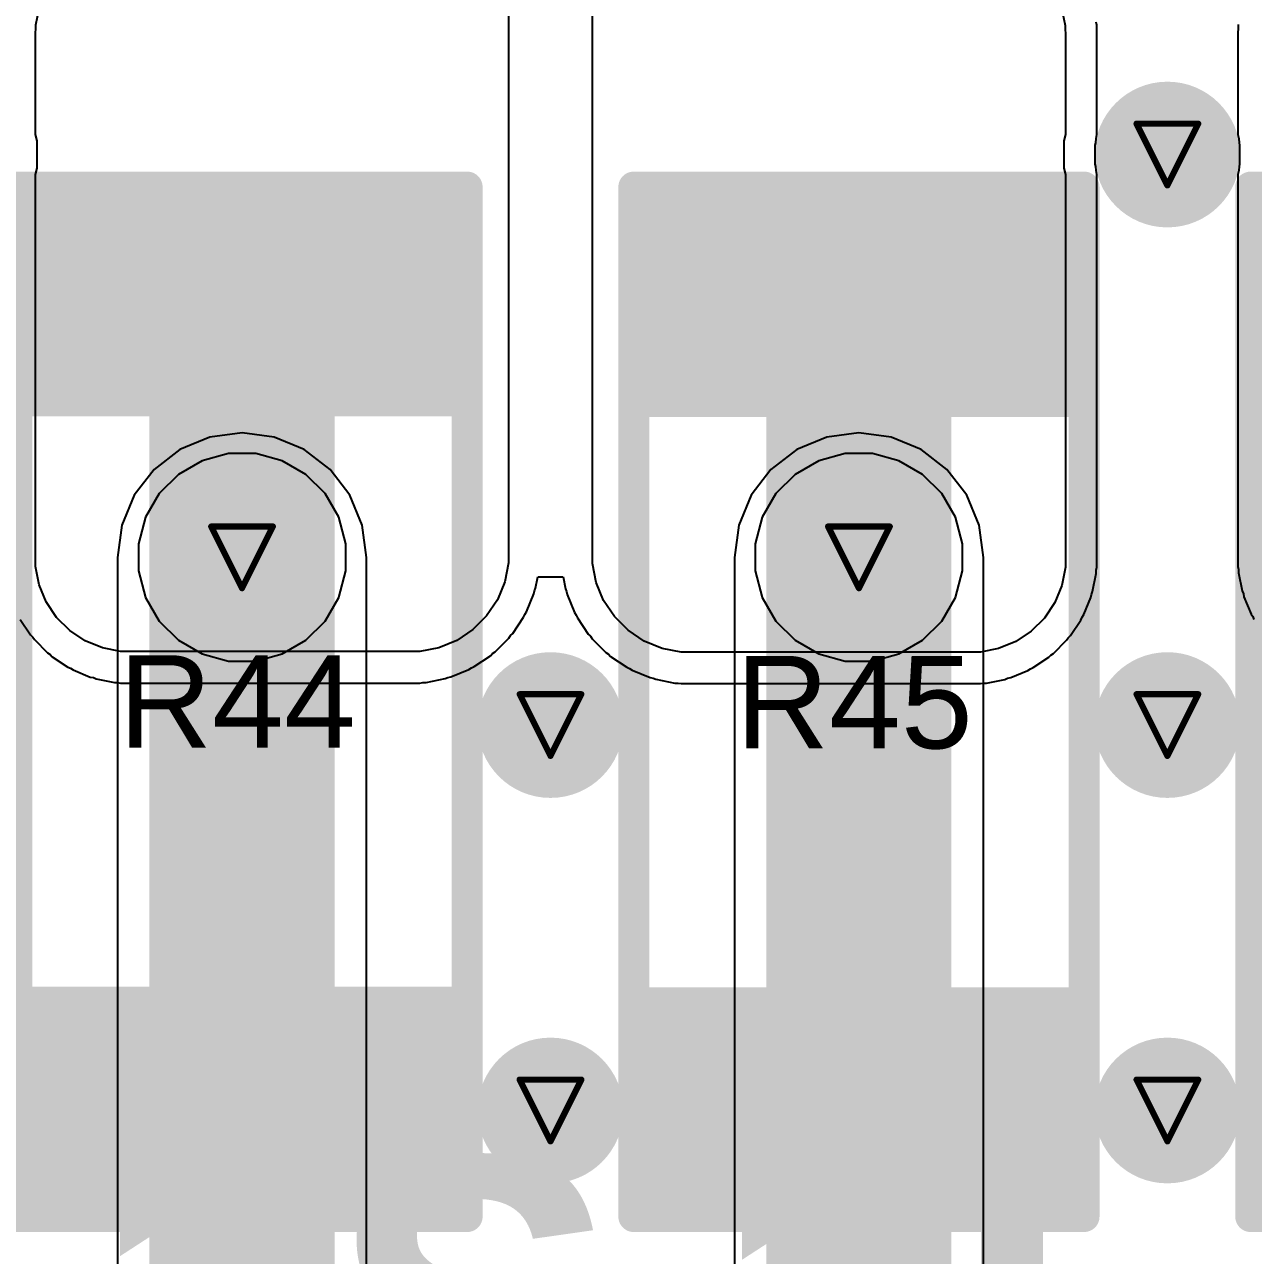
# Model space of a CAD drawing. Header units: inches. Extents: x -0.03 to 9.71, y 0.01 to 4.44.
# Drawn here: x 1.9949 to 2.3932, y 0.3642 to 0.7633 of the extents above; entities that cross this region are included whole.
import ezdxf

# ---------------------------------------------------------------- set-up
doc = ezdxf.new("R2010")
doc.units = ezdxf.units.IN
doc.header["$MEASUREMENT"] = 0
for name, color, linetype in [('Bottom Layer', 5, 'Continuous'), ('Bottom Solder', 6, 'Continuous'), ('Drill Drawing', 1, 'Continuous'), ('Layer 1', 16, 'Continuous'), ('Layer 2', 76, 'Continuous'), ('Top Layer', 1, 'Continuous'), ('Top Overlay', 2, 'Continuous'), ('Top Paste', 8, 'Continuous'), ('Top Solder', 216, 'Continuous'), ('Via Holes', 16, 'Continuous')]:
    doc.layers.add(name, color=color, linetype=linetype)
doc.styles.add('Arial', font='', dxfattribs={"height": 0.2})
doc.styles.add('Arial_Bold', font='', dxfattribs={"height": 0.2})
doc.styles.get('Arial').set_extended_font_data('Arial')
doc.styles.get('Arial_Bold').set_extended_font_data('Arial', bold=True)

# ---------------------------------------------------------------- blocks, each defined once
blk = doc.blocks.new('RES_2512_47')
at = {"layer": 'Top Layer'}
for points in [[(-0.15945, 0.06693), (-0.09646, 0.06693), (-0.09646, -0.06693), (-0.15945, -0.06693)], [(0.09646, 0.06693), (0.15945, 0.06693), (0.15945, -0.06693), (0.09646, -0.06693)]]:
    blk.add_hatch(color=1, dxfattribs=at).paths.add_polyline_path(points)
at = {"layer": 'Top Paste'}
for points in [[(-0.15945, 0.06693), (-0.09646, 0.06693), (-0.09646, -0.06693), (-0.15945, -0.06693)], [(0.09646, 0.06693), (0.15945, 0.06693), (0.15945, -0.06693), (0.09646, -0.06693)]]:
    blk.add_hatch(color=8, dxfattribs=at).paths.add_polyline_path(points)
at = {"layer": 'Top Solder'}
for points in [[(-0.16345, 0.07093), (-0.09246, 0.07093), (-0.09246, -0.07093), (-0.16345, -0.07093)], [(0.09246, 0.07093), (0.16345, 0.07093), (0.16345, -0.07093), (0.09246, -0.07093)]]:
    blk.add_hatch(color=216, dxfattribs=at).paths.add_polyline_path(points)
at = {"layer": 'Top Overlay'}
for points in [[(-0.167, 0.073, 0.01, 0.01, 0), (0.16679, 0.073, 0.01, 0.01, 0)], [(-0.167, 0.073, 0.01, 0.01, 0), (-0.167, -0.073, 0.01, 0.01, 0)], [(0.16679, 0.073, 0.01, 0.01, 0), (0.16679, -0.073, 0.01, 0.01, 0)], [(-0.167, -0.073, 0.01, 0.01, 0), (0.16679, -0.073, 0.01, 0.01, 0)]]:
    blk.add_lwpolyline(points, format="xyseb", dxfattribs=at)
for points in [[(-0.1695, 0.073, 0.005, 0.005, 1), (-0.1645, 0.073, 0.005, 0.005, 1)], [(-0.1695, 0.073, 0.005, 0.005, 1), (-0.1645, 0.073, 0.005, 0.005, 1)], [(0.16429, 0.073, 0.005, 0.005, 1), (0.16929, 0.073, 0.005, 0.005, 1)], [(0.16429, 0.073, 0.005, 0.005, 1), (0.16929, 0.073, 0.005, 0.005, 1)], [(-0.1695, -0.073, 0.005, 0.005, 1), (-0.1645, -0.073, 0.005, 0.005, 1)], [(-0.1695, -0.073, 0.005, 0.005, 1), (-0.1645, -0.073, 0.005, 0.005, 1)], [(0.16429, -0.073, 0.005, 0.005, 1), (0.16929, -0.073, 0.005, 0.005, 1)], [(0.16429, -0.073, 0.005, 0.005, 1), (0.16929, -0.073, 0.005, 0.005, 1)]]:
    blk.add_lwpolyline(points, format="xyseb", close=True, dxfattribs=at)
blk = doc.blocks.new('RES_2512_52')
at = {"layer": 'Top Layer'}
for points in [[(-0.15945, 0.06693), (-0.09646, 0.06693), (-0.09646, -0.06693), (-0.15945, -0.06693)], [(0.09646, 0.06693), (0.15945, 0.06693), (0.15945, -0.06693), (0.09646, -0.06693)]]:
    blk.add_hatch(color=1, dxfattribs=at).paths.add_polyline_path(points)
at = {"layer": 'Top Paste'}
for points in [[(-0.15945, 0.06693), (-0.09646, 0.06693), (-0.09646, -0.06693), (-0.15945, -0.06693)], [(0.09646, 0.06693), (0.15945, 0.06693), (0.15945, -0.06693), (0.09646, -0.06693)]]:
    blk.add_hatch(color=8, dxfattribs=at).paths.add_polyline_path(points)
at = {"layer": 'Top Solder'}
for points in [[(-0.16345, 0.07093), (-0.09246, 0.07093), (-0.09246, -0.07093), (-0.16345, -0.07093)], [(0.09246, 0.07093), (0.16345, 0.07093), (0.16345, -0.07093), (0.09246, -0.07093)]]:
    blk.add_hatch(color=216, dxfattribs=at).paths.add_polyline_path(points)
at = {"layer": 'Top Overlay'}
for points in [[(0.16679, 0.073, 0.01, 0.01, 0), (-0.167, 0.073, 0.01, 0.01, 0)], [(-0.167, -0.073, 0.01, 0.01, 0), (-0.167, 0.073, 0.01, 0.01, 0)], [(0.16679, -0.073, 0.01, 0.01, 0), (0.16679, 0.073, 0.01, 0.01, 0)], [(0.16679, -0.073, 0.01, 0.01, 0), (-0.167, -0.073, 0.01, 0.01, 0)]]:
    blk.add_lwpolyline(points, format="xyseb", dxfattribs=at)
for points in [[(-0.1695, 0.073, 0.005, 0.005, 1), (-0.1645, 0.073, 0.005, 0.005, 1)], [(-0.1695, 0.073, 0.005, 0.005, 1), (-0.1645, 0.073, 0.005, 0.005, 1)], [(0.16429, 0.073, 0.005, 0.005, 1), (0.16929, 0.073, 0.005, 0.005, 1)], [(0.16429, 0.073, 0.005, 0.005, 1), (0.16929, 0.073, 0.005, 0.005, 1)], [(-0.1695, -0.073, 0.005, 0.005, 1), (-0.1645, -0.073, 0.005, 0.005, 1)], [(-0.1695, -0.073, 0.005, 0.005, 1), (-0.1645, -0.073, 0.005, 0.005, 1)], [(0.16429, -0.073, 0.005, 0.005, 1), (0.16929, -0.073, 0.005, 0.005, 1)], [(0.16429, -0.073, 0.005, 0.005, 1), (0.16929, -0.073, 0.005, 0.005, 1)]]:
    blk.add_lwpolyline(points, format="xyseb", close=True, dxfattribs=at)
blk = doc.blocks.new('RES_2512_53')
at = {"layer": 'Top Layer'}
for points in [[(-0.15945, 0.06693), (-0.09646, 0.06693), (-0.09646, -0.06693), (-0.15945, -0.06693)], [(0.09646, 0.06693), (0.15945, 0.06693), (0.15945, -0.06693), (0.09646, -0.06693)]]:
    blk.add_hatch(color=1, dxfattribs=at).paths.add_polyline_path(points)
at = {"layer": 'Top Paste'}
for points in [[(-0.15945, 0.06693), (-0.09646, 0.06693), (-0.09646, -0.06693), (-0.15945, -0.06693)], [(0.09646, 0.06693), (0.15945, 0.06693), (0.15945, -0.06693), (0.09646, -0.06693)]]:
    blk.add_hatch(color=8, dxfattribs=at).paths.add_polyline_path(points)
at = {"layer": 'Top Solder'}
for points in [[(-0.16345, 0.07093), (-0.09246, 0.07093), (-0.09246, -0.07093), (-0.16345, -0.07093)], [(0.09246, 0.07093), (0.16345, 0.07093), (0.16345, -0.07093), (0.09246, -0.07093)]]:
    blk.add_hatch(color=216, dxfattribs=at).paths.add_polyline_path(points)
at = {"layer": 'Top Overlay'}
for points in [[(-0.167, 0.073, 0.01, 0.01, 0), (0.16679, 0.073, 0.01, 0.01, 0)], [(-0.167, 0.073, 0.01, 0.01, 0), (-0.167, -0.073, 0.01, 0.01, 0)], [(0.16679, 0.073, 0.01, 0.01, 0), (0.16679, -0.073, 0.01, 0.01, 0)], [(-0.167, -0.073, 0.01, 0.01, 0), (0.16679, -0.073, 0.01, 0.01, 0)]]:
    blk.add_lwpolyline(points, format="xyseb", dxfattribs=at)
for points in [[(-0.1695, 0.073, 0.005, 0.005, 1), (-0.1645, 0.073, 0.005, 0.005, 1)], [(-0.1695, 0.073, 0.005, 0.005, 1), (-0.1645, 0.073, 0.005, 0.005, 1)], [(0.16429, 0.073, 0.005, 0.005, 1), (0.16929, 0.073, 0.005, 0.005, 1)], [(0.16429, 0.073, 0.005, 0.005, 1), (0.16929, 0.073, 0.005, 0.005, 1)], [(-0.1695, -0.073, 0.005, 0.005, 1), (-0.1645, -0.073, 0.005, 0.005, 1)], [(-0.1695, -0.073, 0.005, 0.005, 1), (-0.1645, -0.073, 0.005, 0.005, 1)], [(0.16429, -0.073, 0.005, 0.005, 1), (0.16929, -0.073, 0.005, 0.005, 1)], [(0.16429, -0.073, 0.005, 0.005, 1), (0.16929, -0.073, 0.005, 0.005, 1)]]:
    blk.add_lwpolyline(points, format="xyseb", close=True, dxfattribs=at)

msp = doc.modelspace()

# ---------------------------------------------------------------- hatches: boundary and pattern name
at = {"layer": 'Bottom Layer'}
h = msp.add_hatch(color=5, dxfattribs=at)
edge = h.paths.add_edge_path()
edge.add_arc((2.36535, 0.72114), 0.02362, 0, 360)
h = msp.add_hatch(color=5, dxfattribs=at)
edge = h.paths.add_edge_path()
edge.add_arc((2.06535, 0.59055), 0.02362, 0, 360)
h = msp.add_hatch(color=5, dxfattribs=at)
edge = h.paths.add_edge_path()
edge.add_arc((2.26535, 0.59055), 0.02362, 0, 360)
h = msp.add_hatch(color=5, dxfattribs=at)
edge = h.paths.add_edge_path()
edge.add_arc((2.16535, 0.53618), 0.02362, 0, 360)
h = msp.add_hatch(color=5, dxfattribs=at)
edge = h.paths.add_edge_path()
edge.add_arc((2.36535, 0.53618), 0.02362, 0, 360)
h = msp.add_hatch(color=5, dxfattribs=at)
edge = h.paths.add_edge_path()
edge.add_arc((2.16535, 0.41122), 0.02362, 0, 360)
h = msp.add_hatch(color=5, dxfattribs=at)
edge = h.paths.add_edge_path()
edge.add_arc((2.36535, 0.41122), 0.02362, 0, 360)
at = {"layer": 'Layer 1'}
h = msp.add_hatch(color=16, dxfattribs=at)
edge = h.paths.add_edge_path()
edge.add_arc((2.36535, 0.72114), 0.02362, 0, 360)
h = msp.add_hatch(color=16, dxfattribs=at)
edge = h.paths.add_edge_path()
edge.add_arc((2.06535, 0.59055), 0.02362, 0, 360)
h = msp.add_hatch(color=16, dxfattribs=at)
edge = h.paths.add_edge_path()
edge.add_arc((2.26535, 0.59055), 0.02362, 0, 360)
h = msp.add_hatch(color=16, dxfattribs=at)
edge = h.paths.add_edge_path()
edge.add_arc((2.16535, 0.53618), 0.02362, 0, 360)
h = msp.add_hatch(color=16, dxfattribs=at)
edge = h.paths.add_edge_path()
edge.add_arc((2.36535, 0.53618), 0.02362, 0, 360)
h = msp.add_hatch(color=16, dxfattribs=at)
edge = h.paths.add_edge_path()
edge.add_arc((2.16535, 0.41122), 0.02362, 0, 360)
h = msp.add_hatch(color=16, dxfattribs=at)
edge = h.paths.add_edge_path()
edge.add_arc((2.36535, 0.41122), 0.02362, 0, 360)
at = {"layer": 'Layer 2'}
h = msp.add_hatch(color=76, dxfattribs=at)
edge = h.paths.add_edge_path()
edge.add_arc((2.36535, 0.72114), 0.02362, 0, 360)
h = msp.add_hatch(color=76, dxfattribs=at)
edge = h.paths.add_edge_path()
edge.add_arc((2.06535, 0.59055), 0.02362, 0, 360)
h = msp.add_hatch(color=76, dxfattribs=at)
edge = h.paths.add_edge_path()
edge.add_arc((2.26535, 0.59055), 0.02362, 0, 360)
h = msp.add_hatch(color=76, dxfattribs=at)
edge = h.paths.add_edge_path()
edge.add_arc((2.16535, 0.53618), 0.02362, 0, 360)
h = msp.add_hatch(color=76, dxfattribs=at)
edge = h.paths.add_edge_path()
edge.add_arc((2.36535, 0.53618), 0.02362, 0, 360)
h = msp.add_hatch(color=76, dxfattribs=at)
edge = h.paths.add_edge_path()
edge.add_arc((2.16535, 0.41122), 0.02362, 0, 360)
h = msp.add_hatch(color=76, dxfattribs=at)
edge = h.paths.add_edge_path()
edge.add_arc((2.36535, 0.41122), 0.02362, 0, 360)
at = {"layer": 'Top Layer'}
h = msp.add_hatch(color=1, dxfattribs=at)
edge = h.paths.add_edge_path()
edge.add_arc((2.36535, 0.72114), 0.02362, 0, 360)
h = msp.add_hatch(color=1, dxfattribs=at)
edge = h.paths.add_edge_path()
edge.add_arc((2.06535, 0.59055), 0.02362, 0, 360)
h = msp.add_hatch(color=1, dxfattribs=at)
edge = h.paths.add_edge_path()
edge.add_arc((2.26535, 0.59055), 0.02362, 0, 360)
h = msp.add_hatch(color=1, dxfattribs=at)
edge = h.paths.add_edge_path()
edge.add_arc((2.16535, 0.53618), 0.02362, 0, 360)
h = msp.add_hatch(color=1, dxfattribs=at)
edge = h.paths.add_edge_path()
edge.add_arc((2.36535, 0.53618), 0.02362, 0, 360)
h = msp.add_hatch(color=1, dxfattribs=at)
edge = h.paths.add_edge_path()
edge.add_arc((2.16535, 0.41122), 0.02362, 0, 360)
h = msp.add_hatch(color=1, dxfattribs=at)
edge = h.paths.add_edge_path()
edge.add_arc((2.36535, 0.41122), 0.02362, 0, 360)
at = {"layer": 'Via Holes'}
h = msp.add_hatch(color=7, dxfattribs=at)
edge = h.paths.add_edge_path()
edge.add_arc((2.36535, 0.72114), 0.01378, 0, 360)
h = msp.add_hatch(color=7, dxfattribs=at)
edge = h.paths.add_edge_path()
edge.add_arc((2.06535, 0.59055), 0.01378, 0, 360)
h = msp.add_hatch(color=7, dxfattribs=at)
edge = h.paths.add_edge_path()
edge.add_arc((2.26535, 0.59055), 0.01378, 0, 360)
h = msp.add_hatch(color=7, dxfattribs=at)
edge = h.paths.add_edge_path()
edge.add_arc((2.16535, 0.53618), 0.01378, 0, 360)
h = msp.add_hatch(color=7, dxfattribs=at)
edge = h.paths.add_edge_path()
edge.add_arc((2.36535, 0.53618), 0.01378, 0, 360)
h = msp.add_hatch(color=7, dxfattribs=at)
edge = h.paths.add_edge_path()
edge.add_arc((2.16535, 0.41122), 0.01378, 0, 360)
h = msp.add_hatch(color=7, dxfattribs=at)
edge = h.paths.add_edge_path()
edge.add_arc((2.36535, 0.41122), 0.01378, 0, 360)

# ---------------------------------------------------------------- linework, layer by layer
at = {"layer": 'Bottom Layer'}
for p, q in [((2.06535, 0.6309), (2.05491, 0.62952)), ((2.0758, 0.62952), (2.06535, 0.6309)), ((2.26535, 0.6309), (2.25491, 0.62952)), ((2.2758, 0.62952), (2.26535, 0.6309)), ((2.05491, 0.62952), (2.04518, 0.62549)), ((2.08553, 0.62549), (2.0758, 0.62952)), ((2.25491, 0.62952), (2.24518, 0.62549)), ((2.28553, 0.62549), (2.2758, 0.62952)), ((2.04518, 0.62549), (2.03683, 0.61908)), ((2.09388, 0.61908), (2.08553, 0.62549)), ((2.24518, 0.62549), (2.23683, 0.61908)), ((2.29388, 0.61908), (2.28553, 0.62549)), ((2.03683, 0.61908), (2.03041, 0.61072)), ((2.10029, 0.61072), (2.09388, 0.61908)), ((2.23683, 0.61908), (2.23041, 0.61072)), ((2.30029, 0.61072), (2.29388, 0.61908)), ((2.03041, 0.61072), (2.02638, 0.60099)), ((2.10432, 0.60099), (2.10029, 0.61072)), ((2.23041, 0.61072), (2.22638, 0.60099)), ((2.30432, 0.60099), (2.30029, 0.61072)), ((2.02638, 0.60099), (2.02501, 0.59055)), ((2.1057, 0.59055), (2.10432, 0.60099)), ((2.22638, 0.60099), (2.22501, 0.59055)), ((2.3057, 0.59055), (2.30432, 0.60099)), ((2.02501, 0.59055), (2.02501, 0.25294)), ((2.1057, 0.25294), (2.1057, 0.59055)), ((2.22501, 0.59055), (2.22501, 0.25294)), ((2.3057, 0.25294), (2.3057, 0.59055))]:
    msp.add_line(p, q, dxfattribs=at)
for points in [[(2.06535, 0.19685, 0.06, 0.06, 0), (2.06535, 0.59055, 0.06, 0.06, 0)], [(2.26535, 0.19685, 0.06, 0.06, 0), (2.26535, 0.59055, 0.06, 0.06, 0)]]:
    msp.add_lwpolyline(points, format="xyseb", dxfattribs=at)
for points in [[(2.05035, 0.59055, 0.03, 0.03, 1), (2.08035, 0.59055, 0.03, 0.03, 1)], [(2.25035, 0.59055, 0.03, 0.03, 1), (2.28035, 0.59055, 0.03, 0.03, 1)]]:
    msp.add_lwpolyline(points, format="xyseb", close=True, dxfattribs=at)
at = {"layer": 'Bottom Solder'}
for points in [[(2.06535, 0.19685, 0.06, 0.06, 0), (2.06535, 0.59055, 0.06, 0.06, 0)], [(2.26535, 0.19685, 0.06, 0.06, 0), (2.26535, 0.59055, 0.06, 0.06, 0)]]:
    msp.add_lwpolyline(points, format="xyseb", dxfattribs=at)
for points in [[(2.05035, 0.59055, 0.03, 0.03, 1), (2.08035, 0.59055, 0.03, 0.03, 1)], [(2.25035, 0.59055, 0.03, 0.03, 1), (2.28035, 0.59055, 0.03, 0.03, 1)]]:
    msp.add_lwpolyline(points, format="xyseb", close=True, dxfattribs=at)
at = {"layer": 'Drill Drawing'}
for points in [[(2.35535, 0.73114, 0.002, 0.002, 0), (2.37535, 0.73114, 0.002, 0.002, 0)], [(2.35535, 0.73114, 0.002, 0.002, 0), (2.36535, 0.71114, 0.002, 0.002, 0)], [(2.36535, 0.71114, 0.002, 0.002, 0), (2.37535, 0.73114, 0.002, 0.002, 0)], [(2.05535, 0.60055, 0.002, 0.002, 0), (2.07535, 0.60055, 0.002, 0.002, 0)], [(2.05535, 0.60055, 0.002, 0.002, 0), (2.06535, 0.58055, 0.002, 0.002, 0)], [(2.06535, 0.58055, 0.002, 0.002, 0), (2.07535, 0.60055, 0.002, 0.002, 0)], [(2.25535, 0.60055, 0.002, 0.002, 0), (2.27535, 0.60055, 0.002, 0.002, 0)], [(2.25535, 0.60055, 0.002, 0.002, 0), (2.26535, 0.58055, 0.002, 0.002, 0)], [(2.26535, 0.58055, 0.002, 0.002, 0), (2.27535, 0.60055, 0.002, 0.002, 0)], [(2.15535, 0.54618, 0.002, 0.002, 0), (2.17535, 0.54618, 0.002, 0.002, 0)], [(2.15535, 0.54618, 0.002, 0.002, 0), (2.16535, 0.52618, 0.002, 0.002, 0)], [(2.16535, 0.52618, 0.002, 0.002, 0), (2.17535, 0.54618, 0.002, 0.002, 0)], [(2.35535, 0.54618, 0.002, 0.002, 0), (2.37535, 0.54618, 0.002, 0.002, 0)], [(2.35535, 0.54618, 0.002, 0.002, 0), (2.36535, 0.52618, 0.002, 0.002, 0)], [(2.36535, 0.52618, 0.002, 0.002, 0), (2.37535, 0.54618, 0.002, 0.002, 0)], [(2.15535, 0.42122, 0.002, 0.002, 0), (2.17535, 0.42122, 0.002, 0.002, 0)], [(2.15535, 0.42122, 0.002, 0.002, 0), (2.16535, 0.40122, 0.002, 0.002, 0)], [(2.16535, 0.40122, 0.002, 0.002, 0), (2.17535, 0.42122, 0.002, 0.002, 0)], [(2.35535, 0.42122, 0.002, 0.002, 0), (2.37535, 0.42122, 0.002, 0.002, 0)], [(2.35535, 0.42122, 0.002, 0.002, 0), (2.36535, 0.40122, 0.002, 0.002, 0)], [(2.36535, 0.40122, 0.002, 0.002, 0), (2.37535, 0.42122, 0.002, 0.002, 0)]]:
    msp.add_lwpolyline(points, format="xyseb", dxfattribs=at)
for points in [[(2.35485, 0.73114, 0.001, 0.001, 1), (2.35585, 0.73114, 0.001, 0.001, 1)], [(2.35485, 0.73114, 0.001, 0.001, 1), (2.35585, 0.73114, 0.001, 0.001, 1)], [(2.37485, 0.73114, 0.001, 0.001, 1), (2.37585, 0.73114, 0.001, 0.001, 1)], [(2.37485, 0.73114, 0.001, 0.001, 1), (2.37585, 0.73114, 0.001, 0.001, 1)], [(2.36485, 0.71114, 0.001, 0.001, 1), (2.36585, 0.71114, 0.001, 0.001, 1)], [(2.36485, 0.71114, 0.001, 0.001, 1), (2.36585, 0.71114, 0.001, 0.001, 1)], [(2.05485, 0.60055, 0.001, 0.001, 1), (2.05585, 0.60055, 0.001, 0.001, 1)], [(2.05485, 0.60055, 0.001, 0.001, 1), (2.05585, 0.60055, 0.001, 0.001, 1)], [(2.07485, 0.60055, 0.001, 0.001, 1), (2.07585, 0.60055, 0.001, 0.001, 1)], [(2.07485, 0.60055, 0.001, 0.001, 1), (2.07585, 0.60055, 0.001, 0.001, 1)], [(2.25485, 0.60055, 0.001, 0.001, 1), (2.25585, 0.60055, 0.001, 0.001, 1)], [(2.25485, 0.60055, 0.001, 0.001, 1), (2.25585, 0.60055, 0.001, 0.001, 1)], [(2.27485, 0.60055, 0.001, 0.001, 1), (2.27585, 0.60055, 0.001, 0.001, 1)], [(2.27485, 0.60055, 0.001, 0.001, 1), (2.27585, 0.60055, 0.001, 0.001, 1)], [(2.06485, 0.58055, 0.001, 0.001, 1), (2.06585, 0.58055, 0.001, 0.001, 1)], [(2.06485, 0.58055, 0.001, 0.001, 1), (2.06585, 0.58055, 0.001, 0.001, 1)], [(2.26485, 0.58055, 0.001, 0.001, 1), (2.26585, 0.58055, 0.001, 0.001, 1)], [(2.26485, 0.58055, 0.001, 0.001, 1), (2.26585, 0.58055, 0.001, 0.001, 1)], [(2.15485, 0.54618, 0.001, 0.001, 1), (2.15585, 0.54618, 0.001, 0.001, 1)], [(2.15485, 0.54618, 0.001, 0.001, 1), (2.15585, 0.54618, 0.001, 0.001, 1)], [(2.17485, 0.54618, 0.001, 0.001, 1), (2.17585, 0.54618, 0.001, 0.001, 1)], [(2.17485, 0.54618, 0.001, 0.001, 1), (2.17585, 0.54618, 0.001, 0.001, 1)], [(2.35485, 0.54618, 0.001, 0.001, 1), (2.35585, 0.54618, 0.001, 0.001, 1)], [(2.35485, 0.54618, 0.001, 0.001, 1), (2.35585, 0.54618, 0.001, 0.001, 1)], [(2.37485, 0.54618, 0.001, 0.001, 1), (2.37585, 0.54618, 0.001, 0.001, 1)], [(2.37485, 0.54618, 0.001, 0.001, 1), (2.37585, 0.54618, 0.001, 0.001, 1)], [(2.16485, 0.52618, 0.001, 0.001, 1), (2.16585, 0.52618, 0.001, 0.001, 1)], [(2.16485, 0.52618, 0.001, 0.001, 1), (2.16585, 0.52618, 0.001, 0.001, 1)], [(2.36485, 0.52618, 0.001, 0.001, 1), (2.36585, 0.52618, 0.001, 0.001, 1)], [(2.36485, 0.52618, 0.001, 0.001, 1), (2.36585, 0.52618, 0.001, 0.001, 1)], [(2.15485, 0.42122, 0.001, 0.001, 1), (2.15585, 0.42122, 0.001, 0.001, 1)], [(2.15485, 0.42122, 0.001, 0.001, 1), (2.15585, 0.42122, 0.001, 0.001, 1)], [(2.17485, 0.42122, 0.001, 0.001, 1), (2.17585, 0.42122, 0.001, 0.001, 1)], [(2.17485, 0.42122, 0.001, 0.001, 1), (2.17585, 0.42122, 0.001, 0.001, 1)], [(2.35485, 0.42122, 0.001, 0.001, 1), (2.35585, 0.42122, 0.001, 0.001, 1)], [(2.35485, 0.42122, 0.001, 0.001, 1), (2.35585, 0.42122, 0.001, 0.001, 1)], [(2.37485, 0.42122, 0.001, 0.001, 1), (2.37585, 0.42122, 0.001, 0.001, 1)], [(2.37485, 0.42122, 0.001, 0.001, 1), (2.37585, 0.42122, 0.001, 0.001, 1)], [(2.16485, 0.40122, 0.001, 0.001, 1), (2.16585, 0.40122, 0.001, 0.001, 1)], [(2.16485, 0.40122, 0.001, 0.001, 1), (2.16585, 0.40122, 0.001, 0.001, 1)], [(2.36485, 0.40122, 0.001, 0.001, 1), (2.36585, 0.40122, 0.001, 0.001, 1)], [(2.36485, 0.40122, 0.001, 0.001, 1), (2.36585, 0.40122, 0.001, 0.001, 1)]]:
    msp.add_lwpolyline(points, format="xyseb", close=True, dxfattribs=at)
at = {"layer": 'Layer 1'}
for p, q in [((2.06093, 0.62417), (2.05238, 0.62188)), ((2.06978, 0.62417), (2.06093, 0.62417)), ((2.07833, 0.62188), (2.06978, 0.62417)), ((2.26093, 0.62417), (2.25238, 0.62188)), ((2.26978, 0.62417), (2.26093, 0.62417)), ((2.27833, 0.62188), (2.26978, 0.62417)), ((2.05238, 0.62188), (2.04471, 0.61746)), ((2.086, 0.61746), (2.07833, 0.62188)), ((2.25238, 0.62188), (2.24471, 0.61746)), ((2.286, 0.61746), (2.27833, 0.62188)), ((2.04471, 0.61746), (2.03845, 0.6112)), ((2.09226, 0.6112), (2.086, 0.61746)), ((2.24471, 0.61746), (2.23845, 0.6112)), ((2.29226, 0.6112), (2.286, 0.61746)), ((2.03845, 0.6112), (2.03402, 0.60353)), ((2.09669, 0.60353), (2.09226, 0.6112)), ((2.23845, 0.6112), (2.23402, 0.60353)), ((2.29669, 0.60353), (2.29226, 0.6112)), ((2.03402, 0.60353), (2.03173, 0.59498)), ((2.09898, 0.59498), (2.09669, 0.60353)), ((2.23402, 0.60353), (2.23173, 0.59498)), ((2.29898, 0.59498), (2.29669, 0.60353)), ((2.03173, 0.59498), (2.03173, 0.58613)), ((2.09898, 0.58613), (2.09898, 0.59498)), ((2.23173, 0.59498), (2.23173, 0.58613)), ((2.29898, 0.58613), (2.29898, 0.59498)), ((2.03173, 0.58613), (2.03402, 0.57757)), ((2.09669, 0.57757), (2.09898, 0.58613)), ((2.23173, 0.58613), (2.23402, 0.57757)), ((2.29669, 0.57757), (2.29898, 0.58613)), ((2.03402, 0.57757), (2.03845, 0.56991)), ((2.09226, 0.56991), (2.09669, 0.57757)), ((2.23402, 0.57757), (2.23845, 0.56991)), ((2.29226, 0.56991), (2.29669, 0.57757)), ((2.03845, 0.56991), (2.04471, 0.56365)), ((2.086, 0.56365), (2.09226, 0.56991)), ((2.23845, 0.56991), (2.24471, 0.56365)), ((2.286, 0.56365), (2.29226, 0.56991)), ((2.04471, 0.56365), (2.05238, 0.55922)), ((2.07833, 0.55922), (2.086, 0.56365)), ((2.24471, 0.56365), (2.25238, 0.55922)), ((2.27833, 0.55922), (2.286, 0.56365)), ((2.05238, 0.55922), (2.06093, 0.55693)), ((2.06978, 0.55693), (2.07833, 0.55922)), ((2.25238, 0.55922), (2.26093, 0.55693)), ((2.26978, 0.55693), (2.27833, 0.55922)), ((2.06093, 0.55693), (2.06978, 0.55693)), ((2.26093, 0.55693), (2.26978, 0.55693))]:
    msp.add_line(p, q, dxfattribs=at)
at = {"layer": 'Layer 2'}
for p, q in [((2.06093, 0.62417), (2.05238, 0.62188)), ((2.06978, 0.62417), (2.06093, 0.62417)), ((2.07833, 0.62188), (2.06978, 0.62417)), ((2.26093, 0.62417), (2.25238, 0.62188)), ((2.26978, 0.62417), (2.26093, 0.62417)), ((2.27833, 0.62188), (2.26978, 0.62417)), ((2.05238, 0.62188), (2.04471, 0.61746)), ((2.086, 0.61746), (2.07833, 0.62188)), ((2.25238, 0.62188), (2.24471, 0.61746)), ((2.286, 0.61746), (2.27833, 0.62188)), ((2.04471, 0.61746), (2.03845, 0.6112)), ((2.09226, 0.6112), (2.086, 0.61746)), ((2.24471, 0.61746), (2.23845, 0.6112)), ((2.29226, 0.6112), (2.286, 0.61746)), ((2.03845, 0.6112), (2.03402, 0.60353)), ((2.09669, 0.60353), (2.09226, 0.6112)), ((2.23845, 0.6112), (2.23402, 0.60353)), ((2.29669, 0.60353), (2.29226, 0.6112)), ((2.03402, 0.60353), (2.03173, 0.59498)), ((2.09898, 0.59498), (2.09669, 0.60353)), ((2.23402, 0.60353), (2.23173, 0.59498)), ((2.29898, 0.59498), (2.29669, 0.60353)), ((2.03173, 0.59498), (2.03173, 0.58613)), ((2.09898, 0.58613), (2.09898, 0.59498)), ((2.23173, 0.59498), (2.23173, 0.58613)), ((2.29898, 0.58613), (2.29898, 0.59498)), ((2.03173, 0.58613), (2.03402, 0.57757)), ((2.09669, 0.57757), (2.09898, 0.58613)), ((2.23173, 0.58613), (2.23402, 0.57757)), ((2.29669, 0.57757), (2.29898, 0.58613)), ((2.03402, 0.57757), (2.03845, 0.56991)), ((2.09226, 0.56991), (2.09669, 0.57757)), ((2.23402, 0.57757), (2.23845, 0.56991)), ((2.29226, 0.56991), (2.29669, 0.57757)), ((2.03845, 0.56991), (2.04471, 0.56365)), ((2.086, 0.56365), (2.09226, 0.56991)), ((2.23845, 0.56991), (2.24471, 0.56365)), ((2.286, 0.56365), (2.29226, 0.56991)), ((2.04471, 0.56365), (2.05238, 0.55922)), ((2.07833, 0.55922), (2.086, 0.56365)), ((2.24471, 0.56365), (2.25238, 0.55922)), ((2.27833, 0.55922), (2.286, 0.56365)), ((2.05238, 0.55922), (2.06093, 0.55693)), ((2.06978, 0.55693), (2.07833, 0.55922)), ((2.25238, 0.55922), (2.26093, 0.55693)), ((2.26978, 0.55693), (2.27833, 0.55922)), ((2.06093, 0.55693), (2.06978, 0.55693)), ((2.26093, 0.55693), (2.26978, 0.55693))]:
    msp.add_line(p, q, dxfattribs=at)
at = {"layer": 'Top Layer'}
for p, q in [((2.15176, 0.95753), (2.15176, 0.59188)), ((2.17895, 0.59167), (2.17895, 0.95732)), ((1.99846, 0.76321), (2.00007, 0.77097)), ((2.33064, 0.77077), (2.33224, 0.76301)), ((1.99843, 0.75925), (1.99846, 0.76321)), ((2.33224, 0.76301), (2.33228, 0.75905)), ((2.34244, 0.76311), (2.34224, 0.76408)), ((2.34248, 0.75915), (2.34244, 0.76311)), ((2.38827, 0.76331), (2.38823, 0.75935)), ((1.99843, 0.72763), (1.99843, 0.75925)), ((2.33228, 0.75905), (2.33228, 0.72763)), ((2.34247, 0.7591), (2.34248, 0.75915)), ((2.34248, 0.75905), (2.34247, 0.7591)), ((2.34248, 0.72763), (2.34248, 0.75905)), ((2.38823, 0.75935), (2.38824, 0.7593)), ((2.38824, 0.7593), (2.38823, 0.75925)), ((2.38823, 0.75925), (2.38823, 0.72763)), ((1.99898, 0.72557), (1.99843, 0.72763)), ((2.33228, 0.72763), (2.33173, 0.72557)), ((2.34213, 0.72499), (2.34222, 0.72632)), ((2.34222, 0.72632), (2.34248, 0.72763)), ((2.38823, 0.72763), (2.38849, 0.72632)), ((2.38849, 0.72632), (2.38858, 0.72499)), ((1.99898, 0.71672), (1.99898, 0.72557)), ((2.33173, 0.72557), (2.33173, 0.71672)), ((2.34193, 0.72423), (2.34213, 0.72499)), ((2.34193, 0.71806), (2.34193, 0.72423)), ((2.38858, 0.72499), (2.38878, 0.72423)), ((2.38878, 0.72423), (2.38878, 0.71806)), ((1.99843, 0.71466), (1.99898, 0.71672)), ((1.99843, 0.59055), (1.99843, 0.71466)), ((2.33173, 0.71672), (2.33228, 0.71466)), ((2.33228, 0.71466), (2.33228, 0.59035)), ((2.34213, 0.7173), (2.34193, 0.71806)), ((2.34222, 0.71597), (2.34213, 0.7173)), ((2.34248, 0.71466), (2.34222, 0.71597)), ((2.34248, 0.58734), (2.34248, 0.71466)), ((2.38849, 0.71597), (2.38823, 0.71466)), ((2.38823, 0.71466), (2.38823, 0.58754)), ((2.38858, 0.7173), (2.38849, 0.71597)), ((2.38878, 0.71806), (2.38858, 0.7173)), ((1.99843, 0.58754), (1.99843, 0.59055)), ((2.15176, 0.59188), (2.15176, 0.58874)), ((2.17895, 0.58853), (2.17895, 0.59167)), ((1.9996, 0.58164), (1.99843, 0.58754)), ((2.15176, 0.58874), (2.15053, 0.58258)), ((2.18018, 0.58237), (2.17895, 0.58853)), ((2.33228, 0.58734), (2.33111, 0.58143)), ((2.33228, 0.59035), (2.33228, 0.58734)), ((2.34228, 0.58635), (2.34248, 0.58734)), ((2.38823, 0.58754), (2.38843, 0.58656)), ((2.38843, 0.58656), (2.38843, 0.58555)), ((2.15053, 0.58258), (2.14813, 0.57678)), ((2.16053, 0.58059), (2.16126, 0.58423)), ((2.16126, 0.58423), (2.16941, 0.58423)), ((2.16941, 0.58423), (2.17018, 0.58039)), ((2.34111, 0.57944), (2.34228, 0.58535)), ((2.34228, 0.58535), (2.34228, 0.58635)), ((2.38843, 0.58555), (2.3896, 0.57965)), ((2.0019, 0.57608), (1.9996, 0.58164)), ((2.15755, 0.57288), (2.15995, 0.57868)), ((2.15995, 0.57868), (2.16015, 0.57966)), ((2.16015, 0.57966), (2.16053, 0.58059)), ((2.17018, 0.58039), (2.17056, 0.57946)), ((2.17056, 0.57946), (2.17076, 0.57847)), ((2.18258, 0.57657), (2.18018, 0.58237)), ((2.33111, 0.58143), (2.32881, 0.57587)), ((2.34073, 0.57852), (2.34111, 0.57944)), ((2.3896, 0.57965), (2.38998, 0.57872)), ((2.38998, 0.57872), (2.39018, 0.57774)), ((2.00525, 0.57108), (2.0019, 0.57608)), ((2.14813, 0.57678), (2.14464, 0.57156)), ((2.17076, 0.57847), (2.17316, 0.57267)), ((2.18607, 0.57135), (2.18258, 0.57657)), ((2.32881, 0.57587), (2.32546, 0.57087)), ((2.33823, 0.57197), (2.34053, 0.57753)), ((2.34053, 0.57753), (2.34073, 0.57852)), ((2.39018, 0.57774), (2.39248, 0.57218)), ((2.0095, 0.56682), (2.00525, 0.57108)), ((2.14464, 0.57156), (2.1402, 0.56712)), ((2.15312, 0.56589), (2.15661, 0.57111)), ((2.15661, 0.57111), (2.15699, 0.57204)), ((2.15699, 0.57204), (2.15755, 0.57288)), ((2.17316, 0.57267), (2.17372, 0.57184)), ((2.17372, 0.57184), (2.1741, 0.57091)), ((2.1741, 0.57091), (2.17759, 0.56569)), ((2.19051, 0.56691), (2.18607, 0.57135)), ((2.32546, 0.57087), (2.32121, 0.56661)), ((2.33728, 0.57021), (2.33767, 0.57114)), ((2.33767, 0.57114), (2.33823, 0.57197)), ((2.39248, 0.57218), (2.39304, 0.57134)), ((2.39304, 0.57134), (2.39342, 0.57042)), ((1.99342, 0.57042), (1.99677, 0.56541)), ((2.01451, 0.56348), (2.0095, 0.56682)), ((2.1402, 0.56712), (2.13498, 0.56363)), ((2.19573, 0.56342), (2.19051, 0.56691)), ((2.32121, 0.56661), (2.3162, 0.56327)), ((2.33394, 0.56521), (2.33728, 0.57021)), ((1.99677, 0.56541), (1.99748, 0.5647)), ((1.99748, 0.5647), (1.99804, 0.56387)), ((1.99804, 0.56387), (2.00229, 0.55961)), ((2.02007, 0.56117), (2.01451, 0.56348)), ((2.13498, 0.56363), (2.12917, 0.56123)), ((2.14741, 0.55991), (2.15185, 0.56435)), ((2.15185, 0.56435), (2.15241, 0.56518)), ((2.15241, 0.56518), (2.15312, 0.56589)), ((2.17759, 0.56569), (2.1783, 0.56498)), ((2.1783, 0.56498), (2.17886, 0.56414)), ((2.17886, 0.56414), (2.1833, 0.5597)), ((2.20153, 0.56102), (2.19573, 0.56342)), ((2.3162, 0.56327), (2.31064, 0.56097)), ((2.32842, 0.5594), (2.33267, 0.56366)), ((2.33267, 0.56366), (2.33323, 0.56449)), ((2.33323, 0.56449), (2.33394, 0.56521)), ((2.00229, 0.55961), (2.00313, 0.55905)), ((2.00313, 0.55905), (2.00384, 0.55834)), ((2.02597, 0.56), (2.02007, 0.56117)), ((2.12302, 0.56), (2.02597, 0.56)), ((2.12917, 0.56123), (2.12302, 0.56)), ((2.14064, 0.55515), (2.14586, 0.55864)), ((2.14586, 0.55864), (2.14657, 0.55935)), ((2.14657, 0.55935), (2.14741, 0.55991)), ((2.1833, 0.5597), (2.18414, 0.55914)), ((2.18414, 0.55914), (2.18485, 0.55843)), ((2.20769, 0.55979), (2.20153, 0.56102)), ((2.30474, 0.55979), (2.20769, 0.55979)), ((2.31064, 0.56097), (2.30474, 0.55979)), ((2.32687, 0.55814), (2.32758, 0.55885)), ((2.32758, 0.55885), (2.32842, 0.5594)), ((2.00384, 0.55834), (2.00884, 0.555)), ((2.00884, 0.555), (2.00977, 0.55462)), ((2.13888, 0.55421), (2.13971, 0.55477)), ((2.13971, 0.55477), (2.14064, 0.55515)), ((2.18485, 0.55843), (2.19007, 0.55494)), ((2.19007, 0.55494), (2.191, 0.55456)), ((2.32094, 0.55441), (2.32187, 0.55479)), ((2.32187, 0.55479), (2.32687, 0.55814)), ((2.00977, 0.55462), (2.0106, 0.55406)), ((2.0106, 0.55406), (2.01616, 0.55175)), ((2.01616, 0.55175), (2.01715, 0.55156)), ((2.01715, 0.55156), (2.01808, 0.55117)), ((2.01808, 0.55117), (2.02398, 0.55)), ((2.125, 0.55), (2.13116, 0.55123)), ((2.13116, 0.55123), (2.13209, 0.55161)), ((2.13209, 0.55161), (2.13308, 0.55181)), ((2.13308, 0.55181), (2.13888, 0.55421)), ((2.191, 0.55456), (2.19183, 0.554)), ((2.19183, 0.554), (2.19763, 0.5516)), ((2.19763, 0.5516), (2.19862, 0.5514)), ((2.19862, 0.5514), (2.19955, 0.55102)), ((2.19955, 0.55102), (2.2057, 0.54979)), ((2.30673, 0.54979), (2.31263, 0.55097)), ((2.31263, 0.55097), (2.31356, 0.55135)), ((2.31356, 0.55135), (2.31455, 0.55155)), ((2.31455, 0.55155), (2.32011, 0.55385)), ((2.32011, 0.55385), (2.32094, 0.55441)), ((2.02398, 0.55), (2.02498, 0.55)), ((2.02498, 0.55), (2.02597, 0.5498)), ((2.02597, 0.5498), (2.12302, 0.5498)), ((2.12302, 0.5498), (2.124, 0.55)), ((2.124, 0.55), (2.125, 0.55)), ((2.2057, 0.54979), (2.20671, 0.54979)), ((2.20671, 0.54979), (2.20769, 0.5496)), ((2.20769, 0.5496), (2.30474, 0.5496)), ((2.30474, 0.5496), (2.30573, 0.54979)), ((2.30573, 0.54979), (2.30673, 0.54979))]:
    msp.add_line(p, q, dxfattribs=at)
for points in [[(2.06535, 0.59055, 0.06, 0.06, 0), (2.06535, 0.65177, 0.06, 0.06, 0)], [(2.26535, 0.59055, 0.06, 0.06, 0), (2.26535, 0.65177, 0.06, 0.06, 0)]]:
    msp.add_lwpolyline(points, format="xyseb", dxfattribs=at)
for points in [[(2.05035, 0.65177, 0.03, 0.03, 1), (2.08035, 0.65177, 0.03, 0.03, 1)], [(2.25035, 0.65177, 0.03, 0.03, 1), (2.28035, 0.65177, 0.03, 0.03, 1)], [(2.05035, 0.59055, 0.03, 0.03, 1), (2.08035, 0.59055, 0.03, 0.03, 1)], [(2.25035, 0.59055, 0.03, 0.03, 1), (2.28035, 0.59055, 0.03, 0.03, 1)]]:
    msp.add_lwpolyline(points, format="xyseb", close=True, dxfattribs=at)

# ---------------------------------------------------------------- block references
for name, p, rotation in [('RES_2512_53', (2.06535, 0.54382), 90), ('RES_2512_52', (2.26535, 0.54361), 270), ('RES_2512_47', (2.46535, 0.54382), 90)]:
    msp.add_blockref(name, p, dxfattribs=dict(rotation=rotation))

# ---------------------------------------------------------------- texts
at = {"layer": 'Top Overlay'}
for s, height, style, p in [('R44', 0.03, 'Arial', (2.02536, 0.52882)), ('R45', 0.03, 'Arial', (2.22537, 0.52861)), ('1S', 0.1, 'Arial_Bold', (2.01628, 0.29595)), ('1L', 0.1, 'Arial_Bold', (2.21789, 0.29475))]:
    msp.add_text(s, height=height, dxfattribs=dict(at, style=style)).set_placement(p)

doc.saveas('drawing.dxf')
